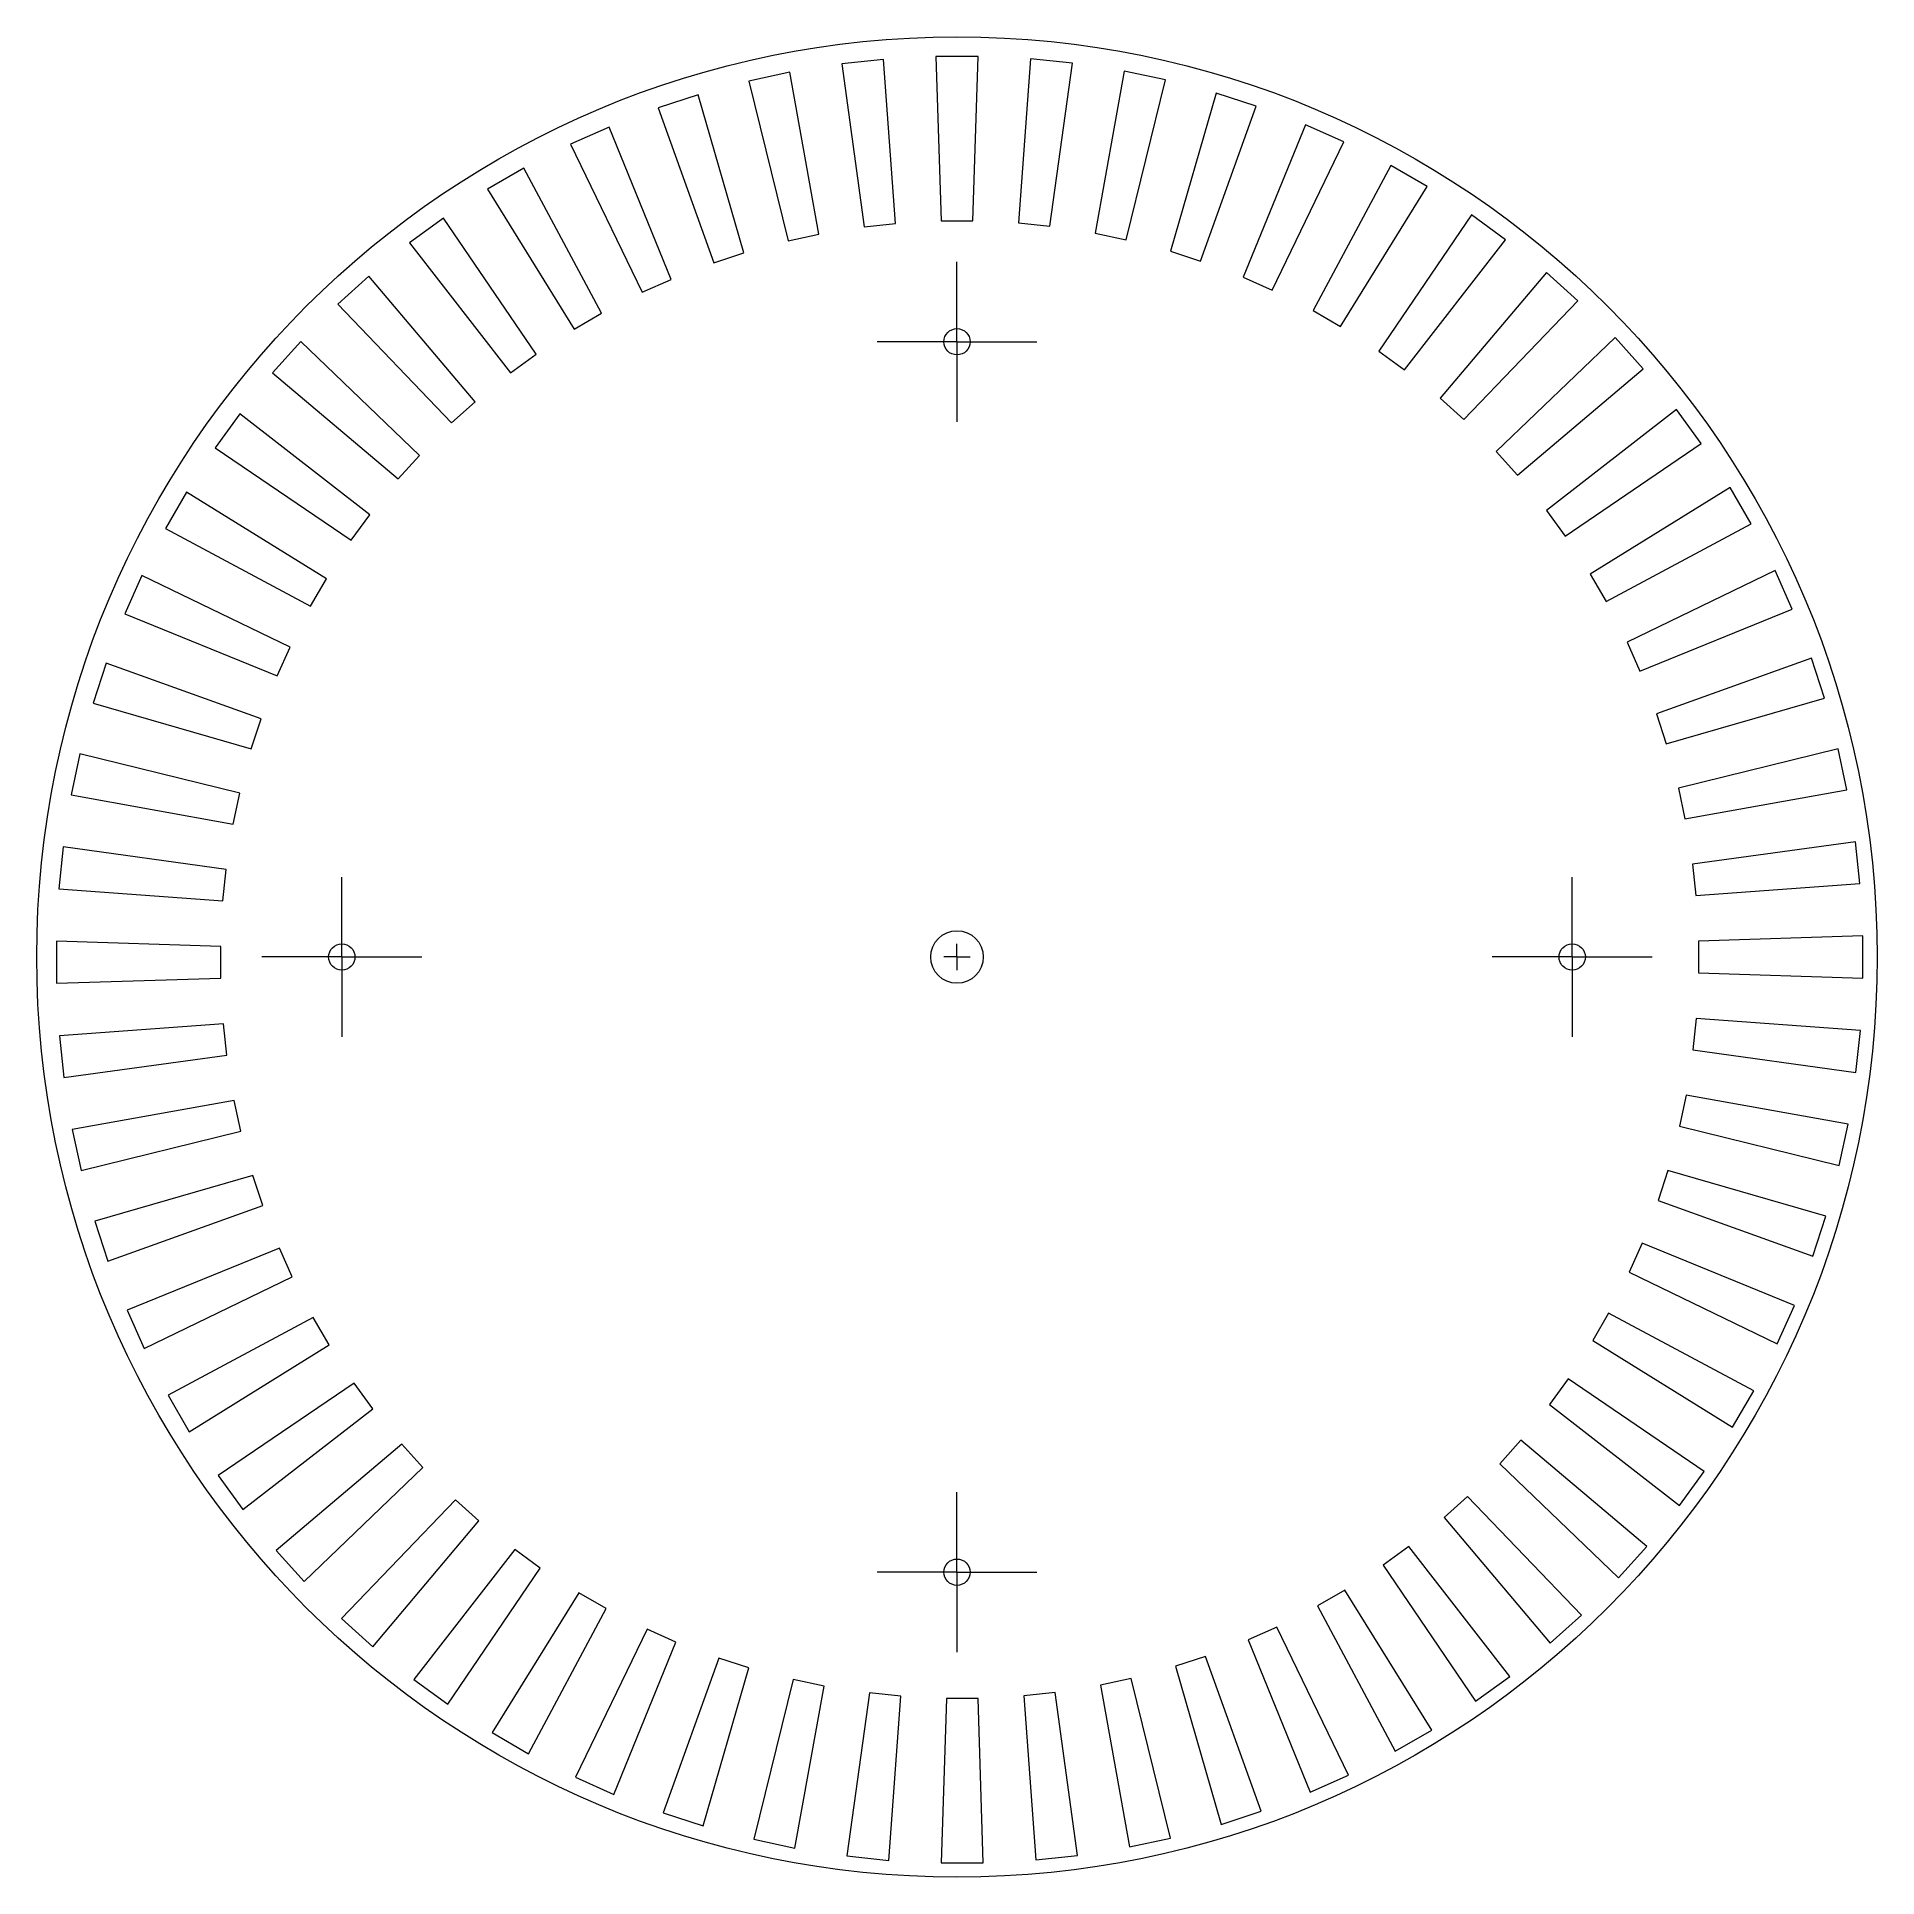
# Model space of a CAD drawing. Header units: millimetres. Extents: x 107.8 to 177.8, y 79.2 to 149.2.
import ezdxf

# ---------------------------------------------------------------- set-up
doc = ezdxf.new("R2010")
doc.units = ezdxf.units.MM

# ---------------------------------------------------------------- blocks, each defined once
blk = doc.blocks.new('SW_CENTERMARKSYMBOL_0')
at = {"color": 0, "linetype": 'Continuous', "lineweight": 0}
for p, q in [((0, 2.54), (0, 3.04)), ((0, 0), (0, 2.54)), ((-2.54, 0), (-3.04, 0)), ((0, 0), (-2.54, 0)), ((0, 0), (0, -2.54)), ((0, 0), (2.54, 0)), ((2.54, 0), (3.04, 0)), ((0, -2.54), (0, -3.04))]:
    blk.add_line(p, q, dxfattribs=at)
blk = doc.blocks.new('SW_CENTERMARKSYMBOL_1')
at = {"color": 0, "linetype": 'Continuous', "lineweight": 0}
for p, q in [((0, 2.54), (0, 3.04)), ((0, 0), (0, 2.54)), ((-2.54, 0), (-3.04, 0)), ((0, 0), (-2.54, 0)), ((0, 0), (0, -2.54)), ((0, 0), (2.54, 0)), ((2.54, 0), (3.04, 0)), ((0, -2.54), (0, -3.04))]:
    blk.add_line(p, q, dxfattribs=at)
blk = doc.blocks.new('SW_CENTERMARKSYMBOL_2')
at = {"color": 0, "linetype": 'Continuous', "lineweight": 0}
for p, q in [((0, 2.54), (0, 3.04)), ((0, 0), (0, 2.54)), ((-2.54, 0), (-3.04, 0)), ((0, 0), (-2.54, 0)), ((0, 0), (0, -2.54)), ((0, 0), (2.54, 0)), ((2.54, 0), (3.04, 0)), ((0, -2.54), (0, -3.04))]:
    blk.add_line(p, q, dxfattribs=at)
blk = doc.blocks.new('SW_CENTERMARKSYMBOL_3')
at = {"color": 0, "linetype": 'Continuous', "lineweight": 0}
for p, q in [((0, 2.54), (0, 3.04)), ((0, 0), (0, 2.54)), ((-2.54, 0), (-3.04, 0)), ((0, 0), (-2.54, 0)), ((0, 0), (0, -2.54)), ((0, 0), (2.54, 0)), ((2.54, 0), (3.04, 0)), ((0, -2.54), (0, -3.04))]:
    blk.add_line(p, q, dxfattribs=at)
blk = doc.blocks.new('SW_CENTERMARKSYMBOL_4')
at = {"color": 0, "linetype": 'Continuous', "lineweight": 0}
for q in [(-0.5, 0), (0, 0.5), (0, -0.5), (0.5, 0)]:
    blk.add_line((0, 0), q, dxfattribs=at)

msp = doc.modelspace()

# ---------------------------------------------------------------- linework, layer by layer
at = {"color": 7, "linetype": 'Continuous', "lineweight": 15}
for p, q in [((141.967, 148.485), (142.167, 142.23)), ((143.567, 148.485), (141.967, 148.485)), ((143.367, 142.23), (143.567, 148.485)), ((136.409, 147.88), (134.844, 147.547)), ((137.514, 141.72), (136.409, 147.88)), ((139.972, 148.37), (138.381, 148.202)), ((138.381, 148.202), (139.234, 142.003)), ((140.427, 142.128), (139.972, 148.37)), ((145.563, 148.391), (145.108, 142.149)), ((147.155, 148.223), (145.563, 148.391)), ((146.302, 142.024), (147.155, 148.223)), ((149.13, 147.921), (148.025, 141.761)), ((150.695, 147.588), (149.13, 147.921)), ((132.917, 147.02), (131.395, 146.525)), ((134.659, 141.009), (132.917, 147.02)), ((134.844, 147.547), (136.34, 141.47)), ((149.199, 141.512), (150.695, 147.588)), ((152.628, 147.081), (150.885, 141.071)), ((154.149, 146.587), (152.628, 147.081)), ((131.395, 146.525), (133.518, 140.638)), ((152.026, 140.7), (154.149, 146.587)), ((129.533, 145.799), (128.072, 145.149)), ((131.895, 140.004), (129.533, 145.799)), ((156.018, 145.881), (153.657, 140.085)), ((157.48, 145.23), (156.018, 145.881)), ((128.072, 145.149), (130.798, 139.516)), ((154.753, 139.597), (157.48, 145.23)), ((126.296, 144.232), (124.91, 143.432)), ((129.25, 138.715), (126.296, 144.232)), ((159.265, 144.332), (156.311, 138.815)), ((160.651, 143.532), (159.265, 144.332)), ((157.35, 138.215), (160.651, 143.532)), ((124.91, 143.432), (128.211, 138.115)), ((123.24, 142.335), (121.946, 141.395)), ((126.755, 137.157), (123.24, 142.335)), ((139.234, 142.003), (140.427, 142.128)), ((142.167, 142.23), (143.367, 142.23)), ((145.108, 142.149), (146.302, 142.024)), ((162.332, 142.453), (158.818, 137.275)), ((163.627, 141.512), (162.332, 142.453)), ((136.34, 141.47), (137.514, 141.72)), ((148.025, 141.761), (149.199, 141.512)), ((159.789, 136.569), (163.627, 141.512)), ((121.946, 141.395), (125.784, 136.452)), ((133.518, 140.638), (134.659, 141.009)), ((150.885, 141.071), (152.026, 140.7)), ((120.4, 140.129), (119.211, 139.058)), ((124.436, 135.347), (120.4, 140.129)), ((130.798, 139.516), (131.895, 140.004)), ((153.657, 140.085), (154.753, 139.597)), ((165.186, 140.263), (161.15, 135.481)), ((166.375, 139.192), (165.186, 140.263)), ((119.211, 139.058), (123.544, 134.544)), ((128.211, 138.115), (129.25, 138.715)), ((156.311, 138.815), (157.35, 138.215)), ((162.041, 134.678), (166.375, 139.192)), ((117.805, 137.638), (116.734, 136.449)), ((122.319, 133.304), (117.805, 137.638)), ((158.818, 137.275), (159.789, 136.569)), ((167.796, 137.787), (163.281, 133.453)), ((168.866, 136.598), (167.796, 137.787)), ((125.784, 136.452), (126.755, 137.157)), ((164.084, 132.561), (168.866, 136.598)), ((116.734, 136.449), (121.516, 132.412)), ((123.544, 134.544), (124.436, 135.347)), ((161.15, 135.481), (162.041, 134.678)), ((115.485, 134.889), (114.545, 133.595)), ((120.428, 131.051), (115.485, 134.889)), ((170.132, 135.051), (165.189, 131.213)), ((171.072, 133.757), (170.132, 135.051)), ((165.895, 130.242), (171.072, 133.757)), ((114.545, 133.595), (119.722, 130.08)), ((121.516, 132.412), (122.319, 133.304)), ((163.281, 133.453), (164.084, 132.561)), ((113.465, 131.914), (112.665, 130.528)), ((118.782, 128.613), (113.465, 131.914)), ((172.169, 132.087), (166.853, 128.786)), ((172.969, 130.701), (172.169, 132.087)), ((119.722, 130.08), (120.428, 131.051)), ((165.189, 131.213), (165.895, 130.242)), ((112.665, 130.528), (118.182, 127.574)), ((167.453, 127.747), (172.969, 130.701)), ((173.886, 128.925), (168.253, 126.199)), ((174.537, 127.464), (173.886, 128.925)), ((111.767, 128.743), (111.117, 127.281)), ((117.4, 126.016), (111.767, 128.743)), ((118.182, 127.574), (118.782, 128.613)), ((166.853, 128.786), (167.453, 127.747)), ((168.741, 125.102), (174.537, 127.464)), ((111.117, 127.281), (116.912, 124.92)), ((116.912, 124.92), (117.4, 126.016)), ((168.253, 126.199), (168.741, 125.102)), ((110.41, 125.412), (109.916, 123.89)), ((116.297, 123.289), (110.41, 125.412)), ((175.263, 125.602), (169.376, 123.479)), ((175.757, 124.08), (175.263, 125.602)), ((169.747, 122.338), (175.757, 124.08)), ((109.916, 123.89), (115.926, 122.148)), ((115.926, 122.148), (116.297, 123.289)), ((169.376, 123.479), (169.747, 122.338)), ((109.409, 121.957), (109.076, 120.392)), ((115.485, 120.461), (109.409, 121.957)), ((176.284, 122.153), (170.208, 120.657)), ((176.617, 120.588), (176.284, 122.153)), ((115.236, 119.288), (115.485, 120.461)), ((170.208, 120.657), (170.457, 119.483)), ((170.457, 119.483), (176.617, 120.588)), ((109.076, 120.392), (115.236, 119.288)), ((108.774, 118.417), (108.607, 116.826)), ((114.973, 117.564), (108.774, 118.417)), ((176.94, 118.616), (170.74, 117.763)), ((177.107, 117.025), (176.94, 118.616)), ((170.74, 117.763), (170.866, 116.57)), ((114.848, 116.371), (114.973, 117.564)), ((170.866, 116.57), (177.107, 117.025)), ((108.607, 116.826), (114.848, 116.371)), ((114.767, 114.63), (108.512, 114.83)), ((108.512, 114.83), (108.512, 113.23)), ((177.222, 115.03), (170.967, 114.83)), ((170.967, 114.83), (170.967, 113.63)), ((177.222, 113.43), (177.222, 115.03)), ((114.767, 113.43), (114.767, 114.63)), ((108.512, 113.23), (114.767, 113.43)), ((170.967, 113.63), (177.222, 113.43)), ((114.869, 111.69), (108.627, 111.235)), ((114.994, 110.496), (114.869, 111.69)), ((170.887, 111.889), (170.761, 110.695)), ((177.128, 111.434), (170.887, 111.889)), ((176.961, 109.843), (177.128, 111.434)), ((108.627, 111.235), (108.795, 109.644)), ((170.761, 110.695), (176.961, 109.843)), ((108.795, 109.644), (114.994, 110.496)), ((115.277, 108.777), (109.118, 107.672)), ((115.527, 107.603), (115.277, 108.777)), ((170.499, 108.972), (170.249, 107.798)), ((176.659, 107.867), (170.499, 108.972)), ((176.326, 106.302), (176.659, 107.867)), ((109.118, 107.672), (109.45, 106.107)), ((109.45, 106.107), (115.527, 107.603)), ((170.249, 107.798), (176.326, 106.302)), ((115.988, 105.922), (109.978, 104.179)), ((116.359, 104.781), (115.988, 105.922)), ((169.808, 106.112), (169.438, 104.971)), ((175.819, 104.37), (169.808, 106.112)), ((110.472, 102.658), (116.359, 104.781)), ((169.438, 104.971), (175.324, 102.848)), ((175.324, 102.848), (175.819, 104.37)), ((109.978, 104.179), (110.472, 102.658)), ((116.993, 103.157), (111.198, 100.796)), ((117.481, 102.061), (116.993, 103.157)), ((168.823, 103.34), (168.335, 102.244)), ((174.618, 100.979), (168.823, 103.34)), ((168.335, 102.244), (173.967, 99.517)), ((111.849, 99.334), (117.481, 102.061)), ((173.967, 99.517), (174.618, 100.979)), ((111.198, 100.796), (111.849, 99.334)), ((118.282, 100.513), (112.765, 97.559)), ((118.882, 99.474), (118.282, 100.513)), ((167.553, 100.686), (166.953, 99.647)), ((173.069, 97.732), (167.553, 100.686)), ((113.565, 96.173), (118.882, 99.474)), ((166.953, 99.647), (172.269, 96.346)), ((119.84, 98.018), (114.662, 94.503)), ((120.545, 97.047), (119.84, 98.018)), ((166.012, 98.179), (165.307, 97.209)), ((171.19, 94.665), (166.012, 98.179)), ((112.765, 97.559), (113.565, 96.173)), ((172.269, 96.346), (173.069, 97.732)), ((115.603, 93.209), (120.545, 97.047)), ((165.307, 97.209), (170.25, 93.37)), ((121.65, 95.699), (116.868, 91.662)), ((122.453, 94.807), (121.65, 95.699)), ((164.218, 95.847), (163.415, 94.956)), ((169, 91.811), (164.218, 95.847)), ((114.662, 94.503), (115.603, 93.209)), ((117.939, 90.473), (122.453, 94.807)), ((163.415, 94.956), (167.93, 90.622)), ((170.25, 93.37), (171.19, 94.665)), ((123.693, 93.582), (119.359, 89.068)), ((124.585, 92.779), (123.693, 93.582)), ((162.19, 93.716), (161.298, 92.913)), ((166.524, 89.201), (162.19, 93.716)), ((120.548, 87.997), (124.585, 92.779)), ((161.298, 92.913), (165.335, 88.131)), ((159.95, 91.808), (158.98, 91.103)), ((163.789, 86.865), (159.95, 91.808)), ((167.93, 90.622), (169, 91.811)), ((116.868, 91.662), (117.939, 90.473)), ((125.946, 91.69), (122.108, 86.748)), ((126.917, 90.985), (125.946, 91.69)), ((158.98, 91.103), (162.494, 85.925)), ((123.402, 85.807), (126.917, 90.985)), ((128.384, 90.045), (125.084, 84.728)), ((129.423, 89.445), (128.384, 90.045)), ((157.524, 90.145), (156.484, 89.545)), ((160.824, 84.828), (157.524, 90.145)), ((119.359, 89.068), (120.548, 87.997)), ((126.469, 83.928), (129.423, 89.445)), ((156.484, 89.545), (159.439, 84.028)), ((165.335, 88.131), (166.524, 89.201)), ((130.981, 88.663), (128.254, 83.03)), ((132.077, 88.175), (130.981, 88.663)), ((154.936, 88.744), (153.84, 88.256)), ((153.84, 88.256), (156.201, 82.46)), ((157.663, 83.111), (154.936, 88.744)), ((129.716, 82.379), (132.077, 88.175)), ((133.708, 87.56), (131.585, 81.673)), ((134.85, 87.189), (133.708, 87.56)), ((152.216, 87.621), (151.075, 87.251)), ((154.339, 81.735), (152.216, 87.621)), ((133.107, 81.178), (134.85, 87.189)), ((151.075, 87.251), (152.818, 81.24)), ((162.494, 85.925), (163.789, 86.865)), ((122.108, 86.748), (123.402, 85.807)), ((136.536, 86.748), (135.04, 80.671)), ((137.71, 86.498), (136.536, 86.748)), ((136.605, 80.339), (137.71, 86.498)), ((139.433, 86.236), (138.58, 80.036)), ((140.626, 86.111), (139.433, 86.236)), ((140.171, 79.869), (140.626, 86.111)), ((146.501, 86.257), (145.307, 86.132)), ((145.307, 86.132), (145.762, 79.89)), ((147.353, 80.057), (146.501, 86.257)), ((149.394, 86.789), (148.221, 86.54)), ((148.221, 86.54), (149.325, 80.38)), ((150.89, 80.713), (149.394, 86.789)), ((142.367, 86.03), (142.167, 79.775)), ((143.567, 86.03), (142.367, 86.03)), ((143.767, 79.775), (143.567, 86.03)), ((125.084, 84.728), (126.469, 83.928)), ((159.439, 84.028), (160.824, 84.828)), ((128.254, 83.03), (129.716, 82.379)), ((156.201, 82.46), (157.663, 83.111)), ((131.585, 81.673), (133.107, 81.178)), ((152.818, 81.24), (154.339, 81.735)), ((135.04, 80.671), (136.605, 80.339)), ((149.325, 80.38), (150.89, 80.713)), ((138.58, 80.036), (140.171, 79.869)), ((145.762, 79.89), (147.353, 80.057)), ((142.167, 79.775), (143.767, 79.775))]:
    msp.add_line(p, q, dxfattribs=at)
for centre, radius in [((142.767, 114.23), 35), ((142.767, 114.23), 35), ((142.767, 137.63), 0.5), ((142.767, 137.63), 0.5), ((142.767, 114.23), 1), ((142.767, 114.23), 1), ((119.368, 114.23), 0.5), ((119.368, 114.23), 0.5), ((166.167, 114.23), 0.5), ((166.167, 114.23), 0.5), ((142.767, 90.83), 0.5), ((142.767, 90.83), 0.5)]:
    msp.add_circle(centre, radius, dxfattribs=at)

# ---------------------------------------------------------------- block references
at = {"color": 7, "linetype": 'Continuous', "lineweight": 0}
for name, p in [('SW_CENTERMARKSYMBOL_0', (142.767, 137.63)), ('SW_CENTERMARKSYMBOL_3', (119.368, 114.23)), ('SW_CENTERMARKSYMBOL_1', (166.167, 114.23)), ('SW_CENTERMARKSYMBOL_4', (142.767, 114.23)), ('SW_CENTERMARKSYMBOL_2', (142.767, 90.83))]:
    msp.add_blockref(name, p, dxfattribs=at)

doc.saveas('drawing.dxf')
